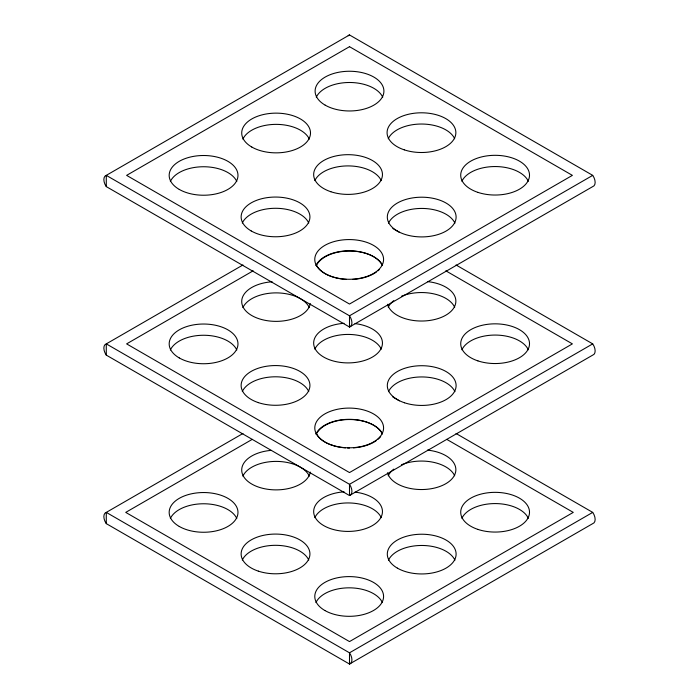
<?xml version="1.0" encoding="UTF-8"?>
<svg xmlns="http://www.w3.org/2000/svg" width="699" height="699" viewBox="0 0 699 699"><rect width="100%" height="100%" fill="white"/><g stroke="black" fill="none" stroke-linecap="round" stroke-linejoin="round"><path stroke-width="1.05" d="M349.5 34.95L106.283 175.37L106.283 186.607L349.5 327.018L592.717 186.607A8.598 4.963 60 0 0 592.717 175.37L349.5 34.95A8.598 4.963 60 0 0 348.189 35.745M242.972 264.965L106.283 343.882A8.598 4.963 60 0 0 106.283 355.118L349.5 495.539L592.717 355.118A8.598 4.963 60 0 0 592.717 343.882L456.028 264.965M253.169 270.819L126.615 343.882L349.5 472.568L572.385 343.882L445.831 270.819M592.717 175.37L349.5 315.791L106.283 175.37A8.598 4.963 60 0 0 106.283 186.607M242.972 433.476L106.283 512.393A8.598 4.963 60 0 0 106.283 523.63L349.5 664.05L592.717 523.63A8.598 4.963 60 0 0 592.717 512.393L456.028 433.476M252.252 439.356L125.741 512.393L349.5 641.586L573.259 512.393L446.748 439.356M592.717 343.882L349.5 484.302L106.283 343.882L106.283 355.118M592.717 512.393L349.5 652.814L106.283 512.393L106.283 523.63M392.864 228.503L399.461 232.313M392.864 397.015L399.461 400.824M315.948 434.035A34.4 19.86 0 0 1 349.177 419.321A34.4 19.86 0 0 1 382.405 434.035M461.89 349.78A34.4 19.86 0 0 1 495.11 335.066A34.4 19.86 0 0 1 528.339 349.78M388.478 391.667A34.4 19.86 0 0 1 421.707 376.944A34.4 19.86 0 0 1 454.935 391.667M427.447 281.61A34.4 19.86 0 0 1 455.792 302.44A34.4 19.86 0 0 1 423.07 321.007A34.4 19.86 0 0 1 387.491 304.275M242.3 391.519A34.4 19.86 0 0 1 275.528 376.796A34.4 19.86 0 0 1 308.757 391.519M316.289 265.725A34.4 19.86 0 0 1 348.766 251.011A34.4 19.86 0 0 1 382.327 264.895M379.304 269.561A34.4 19.86 0 0 1 377.941 270.81M376.403 272.007A34.4 19.86 0 0 1 352.506 279.408M346.521 279.408A34.4 19.86 0 0 1 316.289 264.764M388.242 307.263A34.4 19.86 0 0 1 393.79 300.614M401.436 296.254A34.4 19.86 0 0 1 454.691 307.263M310.321 303.584A34.4 19.86 0 0 1 275.039 321.357A34.4 19.86 0 0 1 241.74 302.352A34.4 19.86 0 0 1 272.121 281.784M242.885 307.604A34.4 19.86 0 0 1 276.105 292.881A34.4 19.86 0 0 1 309.334 307.604M355.022 323.602A34.4 19.86 0 0 1 376.036 354.603A34.4 19.86 0 0 1 318.438 353.144A34.4 19.86 0 0 1 344.065 323.322M314.83 349.142A34.4 19.86 0 0 1 348.058 334.428A34.4 19.86 0 0 1 381.287 349.142M170.355 349.981A34.4 19.86 0 0 1 203.575 335.258A34.4 19.86 0 0 1 236.804 349.981M315.948 265.524A34.4 19.86 0 0 1 349.177 250.801A34.4 19.86 0 0 1 382.405 265.524M461.89 181.268A34.4 19.86 0 0 1 495.11 166.545A34.4 19.86 0 0 1 528.339 181.268M388.478 223.156A34.4 19.86 0 0 1 421.707 208.433A34.4 19.86 0 0 1 454.935 223.156M242.3 223.007A34.4 19.86 0 0 1 275.528 208.285A34.4 19.86 0 0 1 308.757 223.007M316.289 97.205A34.4 19.86 0 0 1 349.517 82.491A34.4 19.86 0 0 1 382.737 97.205M388.242 138.752A34.4 19.86 0 0 1 421.462 124.029A34.4 19.86 0 0 1 454.691 138.752M242.885 139.092A34.4 19.86 0 0 1 276.105 124.37A34.4 19.86 0 0 1 309.334 139.092M314.83 180.63A34.4 19.86 0 0 1 348.058 165.908A34.4 19.86 0 0 1 381.287 180.63M170.355 181.46A34.4 19.86 0 0 1 203.575 166.746A34.4 19.86 0 0 1 236.804 181.46M315.948 602.555A34.4 19.86 0 0 1 349.177 587.833A34.4 19.86 0 0 1 382.405 602.555M461.89 518.3A34.4 19.86 0 0 1 495.11 503.577A34.4 19.86 0 0 1 528.339 518.3M388.478 560.179A34.4 19.86 0 0 1 421.707 545.465A34.4 19.86 0 0 1 454.935 560.179M427.447 450.121A34.4 19.86 0 0 1 455.792 470.951A34.4 19.86 0 0 1 423.07 489.518A34.4 19.86 0 0 1 387.491 472.795M242.3 560.03A34.4 19.86 0 0 1 275.528 545.316A34.4 19.86 0 0 1 308.757 560.03M316.289 434.236A34.4 19.86 0 0 1 348.766 419.522A34.4 19.86 0 0 1 382.327 433.406M380.684 436.534A34.4 19.86 0 0 1 377.941 439.322M376.403 440.527A34.4 19.86 0 0 1 353.502 447.867M349.517 447.998A34.4 19.86 0 0 1 347.525 447.972M345.524 447.867A34.4 19.86 0 0 1 316.289 433.284M388.242 475.774A34.4 19.86 0 0 1 391.676 470.986M392.331 470.357A34.4 19.86 0 0 1 393.79 469.125M401.436 464.774A34.4 19.86 0 0 1 454.691 475.774M310.321 472.096A34.4 19.86 0 0 1 275.38 489.877A34.4 19.86 0 0 1 241.775 471.257A34.4 19.86 0 0 1 271.116 450.374M242.885 476.115A34.4 19.86 0 0 1 276.105 461.401A34.4 19.86 0 0 1 309.334 476.115M355.022 492.113A34.4 19.86 0 0 1 376.036 523.114A34.4 19.86 0 0 1 318.438 521.655A34.4 19.86 0 0 1 344.065 491.843M314.83 517.662A34.4 19.86 0 0 1 348.058 502.939A34.4 19.86 0 0 1 381.287 517.662M170.355 518.492A34.4 19.86 0 0 1 203.575 503.769A34.4 19.86 0 0 1 236.804 518.492M349.5 46.684L126.615 175.37L349.5 304.048L572.385 175.37L349.5 46.684M349.5 327.018L349.5 315.791A8.598 4.963 60 0 1 349.5 327.018M349.5 495.539L349.5 484.302A8.598 4.963 60 0 1 349.5 495.539M349.5 664.05L349.5 652.814A8.598 4.963 60 0 1 349.5 664.05M331.981 445.141A34.4 19.86 0 0 0 383.576 427.945A34.4 19.86 0 0 0 331.981 410.75A34.4 19.86 0 0 0 331.981 445.141M477.915 360.885A34.4 19.86 0 0 0 529.51 343.69A34.4 19.86 0 0 0 477.915 326.494A34.4 19.86 0 0 0 477.915 360.885M404.511 402.773A34.4 19.86 0 0 0 456.106 385.568A34.4 19.86 0 0 0 404.511 368.373A34.4 19.86 0 0 0 404.511 402.773M258.333 402.624A34.4 19.86 0 0 0 309.928 385.42A34.4 19.86 0 0 0 258.333 368.224A34.4 19.86 0 0 0 258.333 402.624M179.25 357.923A34.4 19.86 0 0 0 236.804 349.019A34.4 19.86 0 0 0 194.672 324.703A34.4 19.86 0 0 0 179.25 357.923M324.852 273.475A34.4 19.86 0 0 0 382.405 264.572A34.4 19.86 0 0 0 340.273 240.246A34.4 19.86 0 0 0 324.852 273.475M477.915 192.374A34.4 19.86 0 0 0 529.51 175.178A34.4 19.86 0 0 0 477.915 157.974A34.4 19.86 0 0 0 477.915 192.374M397.382 231.098A34.4 19.86 0 0 0 454.935 222.195A34.4 19.86 0 0 0 412.803 197.878A34.4 19.86 0 0 0 397.382 231.098M404.267 149.848A34.4 19.86 0 0 0 455.862 132.653A34.4 19.86 0 0 0 404.267 115.457A34.4 19.86 0 0 0 404.267 149.848M251.203 230.95A34.4 19.86 0 0 0 308.757 222.046A34.4 19.86 0 0 0 266.625 197.73A34.4 19.86 0 0 0 251.203 230.95M325.192 105.156A34.4 19.86 0 0 0 382.737 96.252A34.4 19.86 0 0 0 340.614 71.927A34.4 19.86 0 0 0 325.192 105.156M251.789 147.035A34.4 19.86 0 0 0 309.334 138.131A34.4 19.86 0 0 0 267.201 113.815A34.4 19.86 0 0 0 251.789 147.035M330.863 191.736A34.4 19.86 0 0 0 382.458 174.54A34.4 19.86 0 0 0 330.863 157.336A34.4 19.86 0 0 0 330.863 191.736M179.25 189.412A34.4 19.86 0 0 0 236.804 180.508A34.4 19.86 0 0 0 194.672 156.183A34.4 19.86 0 0 0 179.25 189.412M324.852 610.498A34.4 19.86 0 0 0 382.405 601.603A34.4 19.86 0 0 0 340.273 577.278A34.4 19.86 0 0 0 324.852 610.498M477.915 529.405A34.4 19.86 0 0 0 529.51 512.201A34.4 19.86 0 0 0 477.915 495.006A34.4 19.86 0 0 0 477.915 529.405M397.382 568.13A34.4 19.86 0 0 0 454.935 559.226A34.4 19.86 0 0 0 412.803 534.901A34.4 19.86 0 0 0 397.382 568.13M258.333 571.135A34.4 19.86 0 0 0 309.928 553.94A34.4 19.86 0 0 0 258.333 536.736A34.4 19.86 0 0 0 258.333 571.135M179.25 526.443A34.4 19.86 0 0 0 236.804 517.54A34.4 19.86 0 0 0 194.672 493.214A34.4 19.86 0 0 0 179.25 526.443"/></g></svg>
